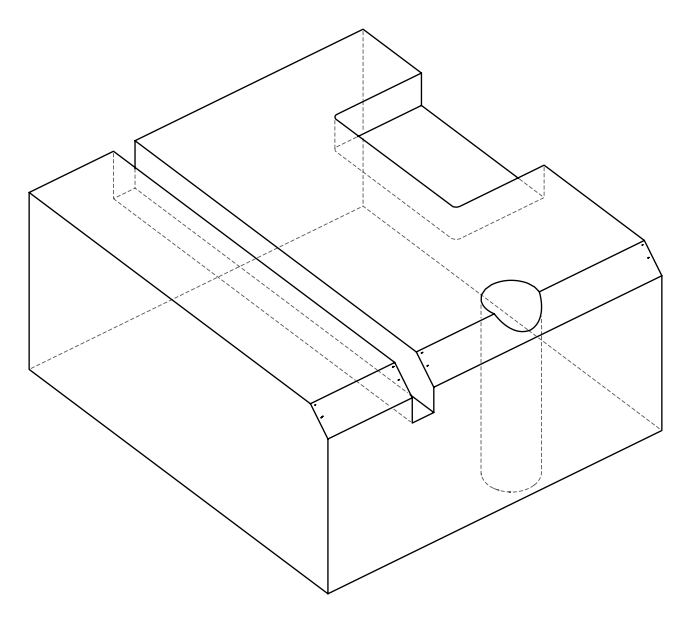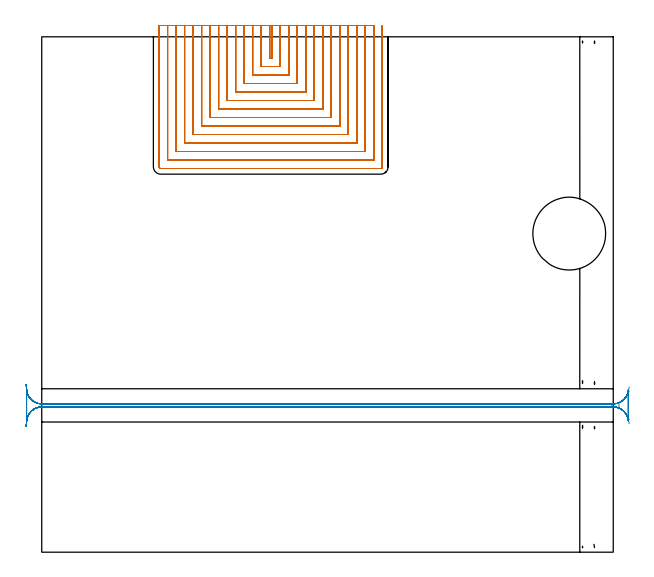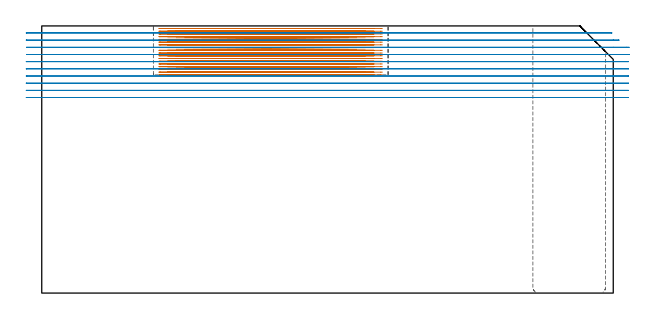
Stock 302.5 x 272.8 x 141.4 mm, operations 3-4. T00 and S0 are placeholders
(PLAN: 5 operations, 3 tool changes, 177.2 min)
(1 AREA_MILL | FG_CHAMFER_SURFACE | UGT0205_001 | 4.09 min | 11988 mm3)
(2 AREA_MILL_1 | FG_CHAMFER_SURFACE_1 | UGT0205_001 | 9.79 min | 30099 mm3)
(3 MILL_SLOT | SLOT_PARTIAL_RECTANGULAR | NXT0201_008 | Follow Part, ap 1.5, ae 75% | 135.9 min | 233725 mm3)
(4 MILL_RECTANGULAR_SLOT | SLOT_RECTANGULAR | NXT0201_012 | Follow Part, ap 4, ae 75% | 13.55 min | 199533 mm3)
(5 MILL_THROUGH_HOLE_FROM_SOLID_MATERIAL | STEP1HOLE | NXT0201_007 | Circular | 13.9 min | 162156 mm3)
(TOOL UGT0205_001 | Chamfer Mill 20 x 3 x 45 deg. | D20 FL50 Z2)
(TOOL NXT0201_008 | ENDMILL 6mm [2P460-0600-NA 1630] | D6 FL26 Z6)
(TOOL NXT0201_012 | ENDMILL 16mm [2P460-1600-NA 1630] | D16 FL38 Z6)
(TOOL NXT0201_007 | ENDMILL 25mm [R216.25-25050GCK54P 1620] | D25 R3 FL54 Z5)
(OP 3 MILL_SLOT)
G17 G21 G94 G90
T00 M6
G54
G17 G0 G90 X120.6 Y278.8 S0 M3
G43 Z151.487 H1
Z140.043
G94 G1 Y275.8 F250.
Y261.6 F500.
X121.8
Y275.8
Y278.8 F250.
X116.1
Y275.8
Y257.1 F500.
X126.3
Y275.8
Y278.8 F250.
X111.6
Y275.8
Y252.6 F500.
X130.8
Y275.8
Y278.8 F250.
X107.1
Y275.8
Y248.1 F500.
X135.3
Y275.8
Y278.8 F250.
X102.6
Y275.8
Y243.6 F500.
X139.8
Y275.8
Y278.8 F250.
X98.1
Y275.8
Y239.1 F500.
X144.3
Y275.8
Y278.8 F250.
X93.6
Y275.8
Y234.6 F500.
X148.8
Y275.8
Y278.8 F250.
X89.1
Y275.8
Y230.1 F500.
X153.3
Y275.8
Y278.8 F250.
X84.6
Y275.8
Y225.6 F500.
X157.8
Y275.8
Y278.8 F250.
X80.1
Y275.8
Y221.1 F500.
X162.3
Y275.8
Y278.8 F250.
X75.6
Y275.8
Y216.6 F500.
X166.8
Y275.8
Y278.8 F250.
X71.1
Y275.8
Y212.1 F500.
X171.3
Y275.8
Y278.8 F250.
X66.6
Y275.8
Y207.6 F500.
X175.8
Y275.8
Y278.8 F250.
X62.1
Y275.8
Y203.9 F500.
G3 X62.9 Y203.1 R0.8
G1 X179.5
G3 X180.3 Y203.9 R0.8
G1 Y275.8
Y278.8 F250.
G0 X120.6 Z138.599
G1 Y275.8
Y261.6 F500.
X121.8
Y275.8
Y278.8 F250.
X116.1
Y275.8
Y257.1 F500.
X126.3
Y275.8
Y278.8 F250.
X111.6
Y275.8
Y252.6 F500.
X130.8
Y275.8
Y278.8 F250.
X107.1
Y275.8
Y248.1 F500.
X135.3
Y275.8
Y278.8 F250.
X102.6
Y275.8
Y243.6 F500.
X139.8
Y275.8
Y278.8 F250.
X98.1
Y275.8
Y239.1 F500.
X144.3
Y275.8
Y278.8 F250.
X93.6
Y275.8
Y234.6 F500.
X148.8
Y275.8
Y278.8 F250.
X89.1
Y275.8
Y230.1 F500.
X153.3
Y275.8
Y278.8 F250.
X84.6
Y275.8
Y225.6 F500.
X157.8
Y275.8
Y278.8 F250.
X80.1
Y275.8
Y221.1 F500.
X162.3
Y275.8
Y278.8 F250.
X75.6
Y275.8
Y216.6 F500.
X166.8
Y275.8
Y278.8 F250.
X71.1
Y275.8
Y212.1 F500.
X171.3
Y275.8
Y278.8 F250.
X66.6
Y275.8
Y207.6 F500.
X175.8
Y275.8
Y278.8 F250.
X62.1
Y275.8
Y203.9 F500.
G3 X62.9 Y203.1 R0.8
G1 X179.5
G3 X180.3 Y203.9 R0.8
G1 Y275.8
Y278.8 F250.
G0 X120.6 Z137.156
G1 Y275.8
Y261.6 F500.
X121.8
Y275.8
Y278.8 F250.
X116.1
Y275.8
Y257.1 F500.
X126.3
Y275.8
Y278.8 F250.
X111.6
Y275.8
Y252.6 F500.
X130.8
Y275.8
Y278.8 F250.
X107.1
Y275.8
Y248.1 F500.
X135.3
Y275.8
Y278.8 F250.
X102.6
Y275.8
Y243.6 F500.
X139.8
Y275.8
Y278.8 F250.
X98.1
Y275.8
Y239.1 F500.
X144.3
Y275.8
Y278.8 F250.
X93.6
Y275.8
Y234.6 F500.
X148.8
Y275.8
Y278.8 F250.
X89.1
Y275.8
Y230.1 F500.
X153.3
Y275.8
Y278.8 F250.
X84.6
Y275.8
Y225.6 F500.
X157.8
Y275.8
Y278.8 F250.
X80.1
Y275.8
Y221.1 F500.
X162.3
Y275.8
Y278.8 F250.
X75.6
Y275.8
Y216.6 F500.
X166.8
Y275.8
Y278.8 F250.
X71.1
Y275.8
Y212.1 F500.
X171.3
Y275.8
Y278.8 F250.
X66.6
Y275.8
Y207.6 F500.
X175.8
Y275.8
Y278.8 F250.
X62.1
Y275.8
Y203.9 F500.
G3 X62.9 Y203.1 R0.8
G1 X179.5
G3 X180.3 Y203.9 R0.8
G1 Y275.8
Y278.8 F250.
G0 X120.6 Z135.712
G1 Y275.8
Y261.6 F500.
X121.8
Y275.8
Y278.8 F250.
X116.1
Y275.8
Y257.1 F500.
X126.3
Y275.8
Y278.8 F250.
X111.6
Y275.8
Y252.6 F500.
X130.8
Y275.8
Y278.8 F250.
X107.1
Y275.8
Y248.1 F500.
X135.3
Y275.8
Y278.8 F250.
X102.6
Y275.8
Y243.6 F500.
X139.8
Y275.8
Y278.8 F250.
X98.1
Y275.8
Y239.1 F500.
X144.3
Y275.8
Y278.8 F250.
X93.6
Y275.8
Y234.6 F500.
X148.8
Y275.8
Y278.8 F250.
X89.1
Y275.8
Y230.1 F500.
X153.3
Y275.8
Y278.8 F250.
X84.6
Y275.8
Y225.6 F500.
X157.8
Y275.8
Y278.8 F250.
X80.1
Y275.8
Y221.1 F500.
X162.3
Y275.8
Y278.8 F250.
X75.6
Y275.8
Y216.6 F500.
X166.8
Y275.8
Y278.8 F250.
X71.1
Y275.8
Y212.1 F500.
X171.3
Y275.8
Y278.8 F250.
X66.6
Y275.8
Y207.6 F500.
X175.8
Y275.8
Y278.8 F250.
X62.1
Y275.8
Y203.9 F500.
G3 X62.9 Y203.1 R0.8
G1 X179.5
G3 X180.3 Y203.9 R0.8
G1 Y275.8
Y278.8 F250.
G0 X120.6 Z134.268
G1 Y275.8
Y261.6 F500.
X121.8
Y275.8
Y278.8 F250.
X116.1
Y275.8
Y257.1 F500.
X126.3
Y275.8
Y278.8 F250.
X111.6
Y275.8
Y252.6 F500.
X130.8
Y275.8
Y278.8 F250.
X107.1
Y275.8
Y248.1 F500.
X135.3
Y275.8
Y278.8 F250.
X102.6
Y275.8
Y243.6 F500.
X139.8
Y275.8
Y278.8 F250.
X98.1
Y275.8
Y239.1 F500.
X144.3
Y275.8
Y278.8 F250.
X93.6
Y275.8
Y234.6 F500.
X148.8
Y275.8
Y278.8 F250.
X89.1
Y275.8
Y230.1 F500.
X153.3
Y275.8
Y278.8 F250.
X84.6
Y275.8
Y225.6 F500.
X157.8
Y275.8
Y278.8 F250.
X80.1
Y275.8
Y221.1 F500.
X162.3
Y275.8
Y278.8 F250.
X75.6
Y275.8
Y216.6 F500.
X166.8
Y275.8
Y278.8 F250.
X71.1
Y275.8
Y212.1 F500.
X171.3
Y275.8
Y278.8 F250.
X66.6
Y275.8
Y207.6 F500.
X175.8
Y275.8
Y278.8 F250.
X62.1
Y275.8
Y203.9 F500.
G3 X62.9 Y203.1 R0.8
G1 X179.5
G3 X180.3 Y203.9 R0.8
G1 Y275.8
Y278.8 F250.
G0 X120.6 Z132.824
G1 Y275.8
Y261.6 F500.
X121.8
Y275.8
Y278.8 F250.
X116.1
Y275.8
Y257.1 F500.
X126.3
Y275.8
Y278.8 F250.
X111.6
Y275.8
Y252.6 F500.
X130.8
Y275.8
Y278.8 F250.
X107.1
Y275.8
Y248.1 F500.
X135.3
Y275.8
Y278.8 F250.
X102.6
Y275.8
Y243.6 F500.
X139.8
Y275.8
Y278.8 F250.
X98.1
Y275.8
Y239.1 F500.
X144.3
Y275.8
Y278.8 F250.
X93.6
Y275.8
Y234.6 F500.
X148.8
Y275.8
Y278.8 F250.
X89.1
Y275.8
Y230.1 F500.
X153.3
Y275.8
Y278.8 F250.
X84.6
Y275.8
Y225.6 F500.
X157.8
Y275.8
Y278.8 F250.
X80.1
Y275.8
Y221.1 F500.
X162.3
Y275.8
Y278.8 F250.
X75.6
Y275.8
Y216.6 F500.
X166.8
Y275.8
Y278.8 F250.
X71.1
Y275.8
Y212.1 F500.
X171.3
Y275.8
Y278.8 F250.
X66.6
Y275.8
Y207.6 F500.
X175.8
Y275.8
Y278.8 F250.
X62.1
Y275.8
Y203.9 F500.
G3 X62.9 Y203.1 R0.8
G1 X179.5
G3 X180.3 Y203.9 R0.8
G1 Y275.8
Y278.8 F250.
G0 X120.6 Z131.381
G1 Y275.8
Y261.6 F500.
X121.8
Y275.8
Y278.8 F250.
X116.1
Y275.8
Y257.1 F500.
X126.3
Y275.8
Y278.8 F250.
X111.6
Y275.8
Y252.6 F500.
X130.8
Y275.8
Y278.8 F250.
X107.1
Y275.8
Y248.1 F500.
X135.3
Y275.8
Y278.8 F250.
X102.6
Y275.8
Y243.6 F500.
X139.8
Y275.8
Y278.8 F250.
X98.1
Y275.8
Y239.1 F500.
X144.3
Y275.8
Y278.8 F250.
X93.6
Y275.8
Y234.6 F500.
X148.8
Y275.8
Y278.8 F250.
X89.1
Y275.8
Y230.1 F500.
X153.3
Y275.8
Y278.8 F250.
X84.6
Y275.8
Y225.6 F500.
X157.8
Y275.8
Y278.8 F250.
X80.1
Y275.8
Y221.1 F500.
X162.3
Y275.8
Y278.8 F250.
X75.6
Y275.8
Y216.6 F500.
X166.8
Y275.8
Y278.8 F250.
X71.1
Y275.8
Y212.1 F500.
X171.3
Y275.8
Y278.8 F250.
X66.6
Y275.8
Y207.6 F500.
X175.8
Y275.8
Y278.8 F250.
X62.1
Y275.8
Y203.9 F500.
G3 X62.9 Y203.1 R0.8
G1 X179.5
G3 X180.3 Y203.9 R0.8
G1 Y275.8
Y278.8 F250.
G0 X120.6 Z129.937
G1 Y275.8
Y261.6 F500.
X121.8
Y275.8
Y278.8 F250.
X116.1
Y275.8
Y257.1 F500.
X126.3
Y275.8
Y278.8 F250.
X111.6
Y275.8
Y252.6 F500.
X130.8
Y275.8
Y278.8 F250.
X107.1
Y275.8
Y248.1 F500.
X135.3
Y275.8
Y278.8 F250.
X102.6
Y275.8
Y243.6 F500.
X139.8
Y275.8
Y278.8 F250.
X98.1
Y275.8
Y239.1 F500.
X144.3
Y275.8
Y278.8 F250.
X93.6
Y275.8
Y234.6 F500.
X148.8
Y275.8
Y278.8 F250.
X89.1
Y275.8
Y230.1 F500.
X153.3
Y275.8
Y278.8 F250.
X84.6
Y275.8
Y225.6 F500.
X157.8
Y275.8
Y278.8 F250.
X80.1
Y275.8
Y221.1 F500.
X162.3
Y275.8
Y278.8 F250.
X75.6
Y275.8
Y216.6 F500.
X166.8
Y275.8
Y278.8 F250.
X71.1
Y275.8
Y212.1 F500.
X171.3
Y275.8
Y278.8 F250.
X66.6
Y275.8
Y207.6 F500.
X175.8
Y275.8
Y278.8 F250.
X62.1
Y275.8
Y203.9 F500.
G3 X62.9 Y203.1 R0.8
G1 X179.5
G3 X180.3 Y203.9 R0.8
G1 Y275.8
Y278.8 F250.
G0 X120.6 Z128.493
G1 Y275.8
Y261.6 F500.
X121.8
Y275.8
Y278.8 F250.
X116.1
Y275.8
Y257.1 F500.
X126.3
Y275.8
Y278.8 F250.
X111.6
Y275.8
Y252.6 F500.
X130.8
Y275.8
Y278.8 F250.
X107.1
Y275.8
Y248.1 F500.
X135.3
Y275.8
Y278.8 F250.
X102.6
Y275.8
Y243.6 F500.
X139.8
Y275.8
Y278.8 F250.
X98.1
Y275.8
Y239.1 F500.
X144.3
Y275.8
Y278.8 F250.
X93.6
Y275.8
Y234.6 F500.
X148.8
Y275.8
Y278.8 F250.
X89.1
Y275.8
Y230.1 F500.
X153.3
Y275.8
Y278.8 F250.
X84.6
Y275.8
Y225.6 F500.
X157.8
Y275.8
Y278.8 F250.
X80.1
Y275.8
Y221.1 F500.
X162.3
Y275.8
Y278.8 F250.
X75.6
Y275.8
Y216.6 F500.
X166.8
Y275.8
Y278.8 F250.
X71.1
Y275.8
Y212.1 F500.
X171.3
Y275.8
Y278.8 F250.
X66.6
Y275.8
Y207.6 F500.
X175.8
Y275.8
Y278.8 F250.
X62.1
Y275.8
Y203.9 F500.
G3 X62.9 Y203.1 R0.8
G1 X179.5
G3 X180.3 Y203.9 R0.8
G1 Y275.8
Y278.8 F250.
G0 X120.6 Z127.05
G1 Y275.8
Y261.6 F500.
X121.8
Y275.8
Y278.8 F250.
X116.1
Y275.8
Y257.1 F500.
X126.3
Y275.8
Y278.8 F250.
X111.6
Y275.8
Y252.6 F500.
X130.8
Y275.8
Y278.8 F250.
X107.1
Y275.8
Y248.1 F500.
X135.3
Y275.8
Y278.8 F250.
X102.6
Y275.8
Y243.6 F500.
X139.8
Y275.8
Y278.8 F250.
X98.1
Y275.8
Y239.1 F500.
X144.3
Y275.8
Y278.8 F250.
X93.6
Y275.8
Y234.6 F500.
X148.8
Y275.8
Y278.8 F250.
X89.1
Y275.8
Y230.1 F500.
X153.3
Y275.8
Y278.8 F250.
X84.6
Y275.8
Y225.6 F500.
X157.8
Y275.8
Y278.8 F250.
X80.1
Y275.8
Y221.1 F500.
X162.3
Y275.8
Y278.8 F250.
X75.6
Y275.8
Y216.6 F500.
X166.8
Y275.8
Y278.8 F250.
X71.1
Y275.8
Y212.1 F500.
X171.3
Y275.8
Y278.8 F250.
X66.6
Y275.8
Y207.6 F500.
X175.8
Y275.8
Y278.8 F250.
X62.1
Y275.8
Y203.9 F500.
G3 X62.9 Y203.1 R0.8
G1 X179.5
G3 X180.3 Y203.9 R0.8
G1 Y275.8
Y278.8 F250.
G0 X120.6 Z125.606
G1 Y275.8
Y261.6 F500.
X121.8
Y275.8
Y278.8 F250.
X116.1
Y275.8
Y257.1 F500.
X126.3
Y275.8
Y278.8 F250.
X111.6
Y275.8
Y252.6 F500.
X130.8
Y275.8
Y278.8 F250.
X107.1
Y275.8
Y248.1 F500.
X135.3
Y275.8
Y278.8 F250.
X102.6
Y275.8
Y243.6 F500.
X139.8
Y275.8
Y278.8 F250.
X98.1
Y275.8
Y239.1 F500.
X144.3
Y275.8
Y278.8 F250.
X93.6
Y275.8
Y234.6 F500.
X148.8
Y275.8
Y278.8 F250.
X89.1
Y275.8
Y230.1 F500.
X153.3
Y275.8
Y278.8 F250.
X84.6
Y275.8
Y225.6 F500.
X157.8
Y275.8
Y278.8 F250.
X80.1
Y275.8
Y221.1 F500.
X162.3
Y275.8
Y278.8 F250.
X75.6
Y275.8
Y216.6 F500.
X166.8
Y275.8
Y278.8 F250.
X71.1
Y275.8
Y212.1 F500.
X171.3
Y275.8
Y278.8 F250.
X66.6
Y275.8
Y207.6 F500.
X175.8
Y275.8
Y278.8 F250.
X62.1
Y275.8
Y203.9 F500.
G3 X62.9 Y203.1 R0.8
G1 X179.5
G3 X180.3 Y203.9 R0.8
G1 Y275.8
Y278.8 F250.
G0 X120.6 Z124.162
G1 Y275.8
Y261.6 F500.
X121.8
Y275.8
Y278.8 F250.
X116.1
Y275.8
Y257.1 F500.
X126.3
Y275.8
Y278.8 F250.
X111.6
Y275.8
Y252.6 F500.
X130.8
Y275.8
Y278.8 F250.
X107.1
Y275.8
Y248.1 F500.
X135.3
Y275.8
Y278.8 F250.
X102.6
Y275.8
Y243.6 F500.
X139.8
Y275.8
Y278.8 F250.
X98.1
Y275.8
Y239.1 F500.
X144.3
Y275.8
Y278.8 F250.
X93.6
Y275.8
Y234.6 F500.
X148.8
Y275.8
Y278.8 F250.
X89.1
Y275.8
Y230.1 F500.
X153.3
Y275.8
Y278.8 F250.
X84.6
Y275.8
Y225.6 F500.
X157.8
Y275.8
Y278.8 F250.
X80.1
Y275.8
Y221.1 F500.
X162.3
Y275.8
Y278.8 F250.
X75.6
Y275.8
Y216.6 F500.
X166.8
Y275.8
Y278.8 F250.
X71.1
Y275.8
Y212.1 F500.
X171.3
Y275.8
Y278.8 F250.
X66.6
Y275.8
Y207.6 F500.
X175.8
Y275.8
Y278.8 F250.
X62.1
Y275.8
Y203.9 F500.
G3 X62.9 Y203.1 R0.8
G1 X179.5
G3 X180.3 Y203.9 R0.8
G1 Y275.8
Y278.8 F250.
G0 X120.6 Z122.719
G1 Y275.8
Y261.6 F500.
X121.8
Y275.8
Y278.8 F250.
X116.1
Y275.8
Y257.1 F500.
X126.3
Y275.8
Y278.8 F250.
X111.6
Y275.8
Y252.6 F500.
X130.8
Y275.8
Y278.8 F250.
X107.1
Y275.8
Y248.1 F500.
X135.3
Y275.8
Y278.8 F250.
X102.6
Y275.8
Y243.6 F500.
X139.8
Y275.8
Y278.8 F250.
X98.1
Y275.8
Y239.1 F500.
X144.3
Y275.8
Y278.8 F250.
X93.6
Y275.8
Y234.6 F500.
X148.8
Y275.8
Y278.8 F250.
X89.1
Y275.8
Y230.1 F500.
X153.3
Y275.8
Y278.8 F250.
X84.6
Y275.8
Y225.6 F500.
X157.8
Y275.8
Y278.8 F250.
X80.1
Y275.8
Y221.1 F500.
X162.3
Y275.8
Y278.8 F250.
X75.6
Y275.8
Y216.6 F500.
X166.8
Y275.8
Y278.8 F250.
X71.1
Y275.8
Y212.1 F500.
X171.3
Y275.8
Y278.8 F250.
X66.6
Y275.8
Y207.6 F500.
X175.8
Y275.8
Y278.8 F250.
X62.1
Y275.8
Y203.9 F500.
G3 X62.9 Y203.1 R0.8
G1 X179.5
G3 X180.3 Y203.9 R0.8
G1 Y275.8
Y278.8 F250.
G0 X120.6 Z121.275
G1 Y275.8
Y261.6 F500.
X121.8
Y275.8
Y278.8 F250.
X116.1
Y275.8
Y257.1 F500.
X126.3
Y275.8
Y278.8 F250.
X111.6
Y275.8
Y252.6 F500.
X130.8
Y275.8
Y278.8 F250.
X107.1
Y275.8
Y248.1 F500.
X135.3
Y275.8
Y278.8 F250.
X102.6
Y275.8
Y243.6 F500.
X139.8
Y275.8
Y278.8 F250.
X98.1
Y275.8
Y239.1 F500.
X144.3
Y275.8
Y278.8 F250.
X93.6
Y275.8
Y234.6 F500.
X148.8
Y275.8
Y278.8 F250.
X89.1
Y275.8
Y230.1 F500.
X153.3
Y275.8
Y278.8 F250.
X84.6
Y275.8
Y225.6 F500.
X157.8
Y275.8
Y278.8 F250.
X80.1
Y275.8
Y221.1 F500.
X162.3
Y275.8
Y278.8 F250.
X75.6
Y275.8
Y216.6 F500.
X166.8
Y275.8
Y278.8 F250.
X71.1
Y275.8
Y212.1 F500.
X171.3
Y275.8
Y278.8 F250.
X66.6
Y275.8
Y207.6 F500.
X175.8
Y275.8
Y278.8 F250.
X62.1
Y275.8
Y203.9 F500.
G3 X62.9 Y203.1 R0.8
G1 X179.5
G3 X180.3 Y203.9 R0.8
G1 Y275.8
Y278.8 F250.
G0 X120.6 Z119.831
G1 Y275.8
Y261.6 F500.
X121.8
Y275.8
Y278.8 F250.
X116.1
Y275.8
Y257.1 F500.
X126.3
Y275.8
Y278.8 F250.
X111.6
Y275.8
Y252.6 F500.
X130.8
Y275.8
Y278.8 F250.
X107.1
Y275.8
Y248.1 F500.
X135.3
Y275.8
Y278.8 F250.
X102.6
Y275.8
Y243.6 F500.
X139.8
Y275.8
Y278.8 F250.
X98.1
Y275.8
Y239.1 F500.
X144.3
Y275.8
Y278.8 F250.
X93.6
Y275.8
Y234.6 F500.
X148.8
Y275.8
Y278.8 F250.
X89.1
Y275.8
Y230.1 F500.
X153.3
Y275.8
Y278.8 F250.
X84.6
Y275.8
Y225.6 F500.
X157.8
Y275.8
Y278.8 F250.
X80.1
Y275.8
Y221.1 F500.
X162.3
Y275.8
Y278.8 F250.
X75.6
Y275.8
Y216.6 F500.
X166.8
Y275.8
Y278.8 F250.
X71.1
Y275.8
Y212.1 F500.
X171.3
Y275.8
Y278.8 F250.
X66.6
Y275.8
Y207.6 F500.
X175.8
Y275.8
Y278.8 F250.
X62.1
Y275.8
Y203.9 F500.
G3 X62.9 Y203.1 R0.8
G1 X179.5
G3 X180.3 Y203.9 R0.8
G1 Y275.8
Y278.8 F250.
G0 X120.6 Z118.387
G1 Y275.8
Y261.6 F500.
X121.8
Y275.8
Y278.8 F250.
X116.1
Y275.8
Y257.1 F500.
X126.3
Y275.8
Y278.8 F250.
X111.6
Y275.8
Y252.6 F500.
X130.8
Y275.8
Y278.8 F250.
X107.1
Y275.8
Y248.1 F500.
X135.3
Y275.8
Y278.8 F250.
X102.6
Y275.8
Y243.6 F500.
X139.8
Y275.8
Y278.8 F250.
X98.1
Y275.8
Y239.1 F500.
X144.3
Y275.8
Y278.8 F250.
X93.6
Y275.8
Y234.6 F500.
X148.8
Y275.8
Y278.8 F250.
X89.1
Y275.8
Y230.1 F500.
X153.3
Y275.8
Y278.8 F250.
X84.6
Y275.8
Y225.6 F500.
X157.8
Y275.8
Y278.8 F250.
X80.1
Y275.8
Y221.1 F500.
X162.3
Y275.8
Y278.8 F250.
X75.6
Y275.8
Y216.6 F500.
X166.8
Y275.8
Y278.8 F250.
X71.1
Y275.8
Y212.1 F500.
X171.3
Y275.8
Y278.8 F250.
X66.6
Y275.8
Y207.6 F500.
X175.8
Y275.8
Y278.8 F250.
X62.1
Y275.8
Y203.9 F500.
G3 X62.9 Y203.1 R0.8
G1 X179.5
G3 X180.3 Y203.9 R0.8
G1 Y275.8
Y278.8 F250.
G0 X120.6 Z116.944
G1 Y275.8
Y261.6 F500.
X121.8
Y275.8
Y278.8 F250.
X116.1
Y275.8
Y257.1 F500.
X126.3
Y275.8
Y278.8 F250.
X111.6
Y275.8
Y252.6 F500.
X130.8
Y275.8
Y278.8 F250.
X107.1
Y275.8
Y248.1 F500.
X135.3
Y275.8
Y278.8 F250.
X102.6
Y275.8
Y243.6 F500.
X139.8
Y275.8
Y278.8 F250.
X98.1
Y275.8
Y239.1 F500.
X144.3
Y275.8
Y278.8 F250.
X93.6
Y275.8
Y234.6 F500.
X148.8
Y275.8
Y278.8 F250.
X89.1
Y275.8
Y230.1 F500.
X153.3
Y275.8
Y278.8 F250.
X84.6
Y275.8
Y225.6 F500.
X157.8
Y275.8
Y278.8 F250.
X80.1
Y275.8
Y221.1 F500.
X162.3
Y275.8
Y278.8 F250.
X75.6
Y275.8
Y216.6 F500.
X166.8
Y275.8
Y278.8 F250.
X71.1
Y275.8
Y212.1 F500.
X171.3
Y275.8
Y278.8 F250.
X66.6
Y275.8
Y207.6 F500.
X175.8
Y275.8
Y278.8 F250.
X62.1
Y275.8
Y203.9 F500.
G3 X62.9 Y203.1 R0.8
G1 X179.5
G3 X180.3 Y203.9 R0.8
G1 Y275.8
Y278.8 F250.
G0 X120.6 Z115.5
G1 Y275.8
Y261.6 F500.
X121.8
Y275.8
Y278.8 F250.
X116.1
Y275.8
Y257.1 F500.
X126.3
Y275.8
Y278.8 F250.
X111.6
Y275.8
Y252.6 F500.
X130.8
Y275.8
Y278.8 F250.
X107.1
Y275.8
Y248.1 F500.
X135.3
Y275.8
Y278.8 F250.
X102.6
Y275.8
Y243.6 F500.
X139.8
Y275.8
Y278.8 F250.
X98.1
Y275.8
Y239.1 F500.
X144.3
Y275.8
Y278.8 F250.
X93.6
Y275.8
Y234.6 F500.
X148.8
Y275.8
Y278.8 F250.
X89.1
Y275.8
Y230.1 F500.
X153.3
Y275.8
Y278.8 F250.
X84.6
Y275.8
Y225.6 F500.
X157.8
Y275.8
Y278.8 F250.
X80.1
Y275.8
Y221.1 F500.
X162.3
Y275.8
Y278.8 F250.
X75.6
Y275.8
Y216.6 F500.
X166.8
Y275.8
Y278.8 F250.
X71.1
Y275.8
Y212.1 F500.
X171.3
Y275.8
Y278.8 F250.
X66.6
Y275.8
Y207.6 F500.
X175.8
Y275.8
Y278.8 F250.
X62.1
Y275.8
Y203.9 F500.
G3 X62.9 Y203.1 R0.8
G1 X179.5
G3 X180.3 Y203.9 R0.8
G1 Y275.8
Y278.8 F250.
G0 Z151.487
M5
M2
(OP 4 MILL_RECTANGULAR_SLOT)
G17 G21 G94 G90
T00 M6
G54
G17 G0 G90 X-8.23 Y66.603 S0 M3
G43 Z151.487 H1
Z137.688
G94 G1 X-7.97 Y69.592 F250.
G2 X0. Y76.9 R8. F500.
G1 X301.718
G3 X301.718 Y78.5 R8.
G1 X0.
G2 X-7.97 Y85.808 R8.
G1 X-8.23 Y88.797 F250.
G0 Y66.603 Z133.889
G1 X-7.97 Y69.592
G2 X0. Y76.9 R8. F500.
G1 X302.5
G2 X305.441 Y76.34 R8.
G3 X305.441 Y79.06 R8.
G2 X302.5 Y78.5 R8.
G1 X0.
G2 X-7.97 Y85.808 R8.
G1 X-8.23 Y88.797 F250.
G0 Z151.487
X310.952 Y85.249
Z130.091
G1 X309.499 Y82.625
G2 X302.5 Y78.5 R8. F500.
G1 X0.
G2 X-7.97 Y85.808 R8.
G1 X-8.
Y69.592
X-7.97
G2 X0. Y76.9 R8.
G1 X302.5
G2 X309.499 Y72.775 R8.
G1 X310.952 Y70.151 F250.
G0 X310.993 Y87.433 Z126.292
G1 X310.253 Y84.526
G2 X302.5 Y78.5 R8. F500.
G1 X0.
G2 X-7.97 Y85.808 R8.
G1 X-8.
Y69.592
X-7.97
G2 X0. Y76.9 R8.
G1 X302.5
G2 X310.252 Y70.877 R8.
G1 X310.993 Y67.97 F250.
G0 Z151.487
X-8.23 Y66.603
Z122.493
G1 X-7.97 Y69.592
G2 X0. Y76.9 R8. F500.
G1 X302.5
G2 X310.47 Y69.592 R8.
G1 X310.5
Y85.808
X310.47
G2 X302.5 Y78.5 R8.
G1 X0.
G2 X-7.97 Y85.808 R8.
G1 X-8.23 Y88.797 F250.
G0 Y66.603 Z118.695
G1 X-7.97 Y69.592
G2 X0. Y76.9 R8. F500.
G1 X302.5
G2 X310.47 Y69.592 R8.
G1 X310.5
Y85.808
X310.47
G2 X302.5 Y78.5 R8.
G1 X0.
G2 X-7.97 Y85.808 R8.
G1 X-8.23 Y88.797 F250.
G0 Y66.603 Z114.896
G1 X-7.97 Y69.592
G2 X0. Y76.9 R8. F500.
G1 X302.5
G2 X310.47 Y69.592 R8.
G1 X310.5
Y85.808
X310.47
G2 X302.5 Y78.5 R8.
G1 X0.
G2 X-7.97 Y85.808 R8.
G1 X-8.23 Y88.797 F250.
G0 Y66.603 Z111.097
G1 X-7.97 Y69.592
G2 X0. Y76.9 R8. F500.
G1 X302.5
G2 X310.47 Y69.592 R8.
G1 X310.5
Y85.808
X310.47
G2 X302.5 Y78.5 R8.
G1 X0.
G2 X-7.97 Y85.808 R8.
G1 X-8.23 Y88.797 F250.
G0 Y66.603 Z107.299
G1 X-7.97 Y69.592
G2 X0. Y76.9 R8. F500.
G1 X302.5
G2 X310.47 Y69.592 R8.
G1 X310.5
Y85.808
X310.47
G2 X302.5 Y78.5 R8.
G1 X0.
G2 X-7.97 Y85.808 R8.
G1 X-8.23 Y88.797 F250.
G0 Y66.603 Z103.5
G1 X-7.97 Y69.592
G2 X0. Y76.9 R8. F500.
G1 X302.5
G2 X310.47 Y69.592 R8.
G1 X310.5
Y85.808
X310.47
G2 X302.5 Y78.5 R8.
G1 X0.
G2 X-7.97 Y85.808 R8.
G1 X-8.23 Y88.797 F250.
G0 Z151.487
M5
M2
